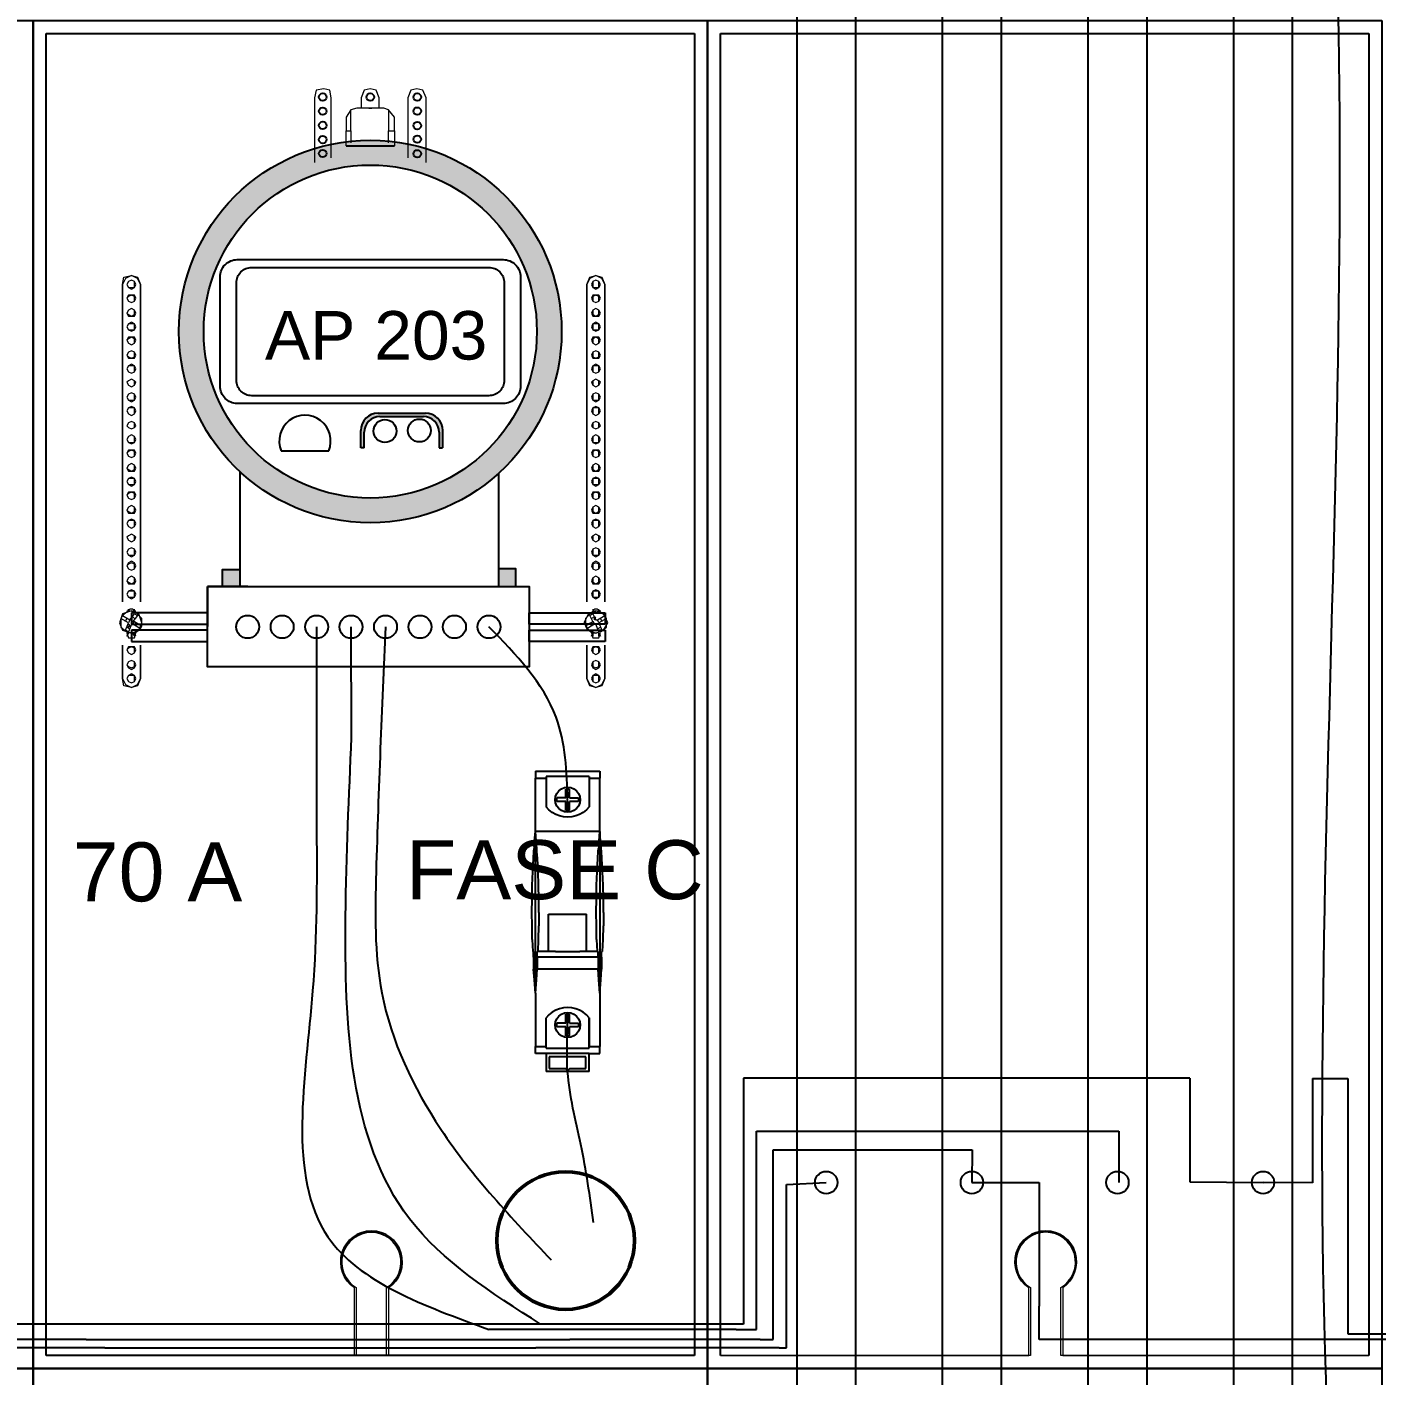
# Model space of a CAD drawing. Header units: millimetres. Extents: x 2991 to 3503, y 2795 to 2987.
# Drawn here: x 3321.03 to 3334.93, y 2819.41 to 2833.31 of the extents above; entities that cross this region are included whole.
import ezdxf

# ---------------------------------------------------------------- set-up
doc = ezdxf.new("R2010")
doc.units = ezdxf.units.MM
doc.linetypes.add('ACAD_ISO02W100', pattern=[15, 12, -3])
doc.layers.add('IND', color=7, linetype='Continuous', lineweight=13)
doc.layers.add('Pranchas', color=3, linetype='Continuous')
doc.styles.get("Standard").update_dxf_attribs({"font": ''})
doc.styles.get('Standard').set_extended_font_data('Arial')

msp = doc.modelspace()

# ---------------------------------------------------------------- hatches: boundary and pattern name
h = msp.add_hatch(color=256)
h.dxf.hatch_style = 1
h.paths.add_polyline_path([(3323.224, 2827.716), (3323.046, 2827.716), (3323.046, 2827.538), (3323.224, 2827.538)])
h.paths.add_polyline_path([(3326.065, 2827.722), (3325.888, 2827.722), (3325.888, 2827.538), (3326.065, 2827.538)])
h.paths.add_polyline_path([(3326.538, 2830.167, 1), (3322.597, 2830.167, 1)])
h.paths.add_polyline_path([(3322.851, 2830.167, -1), (3326.283, 2830.167, -1)], flags=16)
h.paths.add_polyline_path([(3326.115, 2829.603, -0.414214), (3325.937, 2829.426), (3323.197, 2829.426, -0.414214), (3323.02, 2829.603), (3323.02, 2830.73, -0.414214), (3323.197, 2830.908), (3325.937, 2830.908, -0.414214), (3326.115, 2830.73)], flags=0)
h.paths.add_polyline_path([(3325.947, 2829.664, -0.414214), (3325.788, 2829.506), (3323.346, 2829.506, -0.414214), (3323.188, 2829.664), (3323.188, 2830.669, -0.414214), (3323.346, 2830.827), (3325.788, 2830.827, -0.414214), (3325.947, 2830.669)], flags=0)
h.paths.add_polyline_path([(3325.192, 2829.147, -1), (3324.955, 2829.147, -1)], flags=0)
h.paths.add_polyline_path([(3324.837, 2829.141, -1), (3324.6, 2829.141, -1)], flags=0)
h.paths.add_polyline_path([(3324.139, 2828.938), (3323.649, 2828.938, -1.494135)], flags=0)
h = msp.add_hatch(color=256)
h.dxf.hatch_style = 1
h.paths.add_polyline_path([(3325.312, 2829.147, 0.414214), (3325.135, 2829.325), (3324.647, 2829.325, 0.414214), (3324.47, 2829.147), (3324.47, 2828.969), (3324.505, 2828.969), (3324.505, 2829.129, -0.414214), (3324.667, 2829.292), (3325.114, 2829.292, -0.414214), (3325.277, 2829.129), (3325.277, 2828.969), (3325.312, 2828.969)])

# ---------------------------------------------------------------- linework, layer by layer
for p, q in [((3321.227, 2819.613), (3321.227, 2833.239)), ((3321.227, 2833.239), (3324.567, 2833.239)), ((3324.567, 2833.239), (3327.907, 2833.239)), ((3327.907, 2833.239), (3327.907, 2819.613)), ((3328.174, 2819.613), (3328.174, 2833.239)), ((3328.174, 2833.239), (3331.514, 2833.239)), ((3331.514, 2833.239), (3334.854, 2833.239)), ((3334.854, 2833.239), (3334.854, 2819.613)), ((3324.319, 2832.08), (3324.815, 2832.08)), ((3324.647, 2829.325), (3325.135, 2829.325)), ((3324.667, 2829.292), (3325.114, 2829.292)), ((3324.47, 2828.969), (3324.47, 2829.147)), ((3324.505, 2828.969), (3324.505, 2829.129)), ((3325.277, 2829.129), (3325.277, 2828.969)), ((3325.312, 2829.147), (3325.312, 2828.969)), ((3323.649, 2828.938), (3324.139, 2828.938)), ((3324.505, 2828.969), (3324.47, 2828.969)), ((3325.277, 2828.969), (3325.312, 2828.969)), ((3323.224, 2828.725), (3323.224, 2827.538)), ((3325.888, 2828.704), (3325.888, 2827.538)), ((3323.304, 2827.538), (3322.89, 2827.538)), ((3322.89, 2827.538), (3322.89, 2827.128)), ((3322.89, 2827.268), (3322.106, 2827.268)), ((3322.106, 2827.268), (3322.106, 2827.15)), ((3322.89, 2827.15), (3322.89, 2827.268)), ((3326.203, 2827.268), (3326.988, 2827.268)), ((3326.203, 2827.15), (3326.203, 2827.268)), ((3326.988, 2827.268), (3326.988, 2827.15)), ((3322.106, 2827.15), (3322.106, 2827.15)), ((3322.106, 2827.15), (3322.89, 2827.15)), ((3326.988, 2827.15), (3326.203, 2827.15)), ((3326.988, 2827.15), (3326.988, 2827.15)), ((3322.89, 2827.09), (3322.106, 2827.09)), ((3322.106, 2827.09), (3322.106, 2826.972)), ((3322.89, 2826.972), (3322.89, 2827.09)), ((3326.203, 2827.09), (3326.988, 2827.09)), ((3326.203, 2826.972), (3326.203, 2827.09)), ((3326.988, 2827.09), (3326.988, 2826.972)), ((3322.106, 2826.972), (3322.106, 2826.972)), ((3322.106, 2826.972), (3322.89, 2826.972)), ((3326.988, 2826.972), (3326.203, 2826.972)), ((3326.988, 2826.972), (3326.988, 2826.972)), ((3326.269, 2825.636), (3326.269, 2825.563)), ((3326.269, 2825.636), (3326.932, 2825.636)), ((3326.932, 2825.636), (3326.932, 2825.563)), ((3326.269, 2825.563), (3326.379, 2825.563)), ((3326.269, 2825.014), (3326.269, 2825.563)), ((3326.379, 2825.581), (3326.379, 2825.563)), ((3326.821, 2825.581), (3326.379, 2825.581)), ((3326.379, 2825.563), (3326.379, 2825.268)), ((3326.536, 2825.453), (3326.567, 2825.466)), ((3326.567, 2825.466), (3326.6, 2825.471)), ((3326.6, 2825.471), (3326.634, 2825.466)), ((3326.634, 2825.466), (3326.665, 2825.453)), ((3326.821, 2825.581), (3326.821, 2825.563)), ((3326.821, 2825.563), (3326.932, 2825.563)), ((3326.821, 2825.563), (3326.821, 2825.268)), ((3326.932, 2825.014), (3326.932, 2825.563)), ((3326.471, 2825.342), (3326.476, 2825.375)), ((3326.476, 2825.308), (3326.471, 2825.342)), ((3326.476, 2825.375), (3326.489, 2825.406)), ((3326.489, 2825.406), (3326.509, 2825.433)), ((3326.49, 2825.323), (3326.49, 2825.36)), ((3326.582, 2825.36), (3326.49, 2825.36)), ((3326.582, 2825.323), (3326.49, 2825.323)), ((3326.509, 2825.433), (3326.536, 2825.453)), ((3326.582, 2825.452), (3326.619, 2825.452)), ((3326.582, 2825.36), (3326.582, 2825.452)), ((3326.582, 2825.231), (3326.582, 2825.323)), ((3326.619, 2825.36), (3326.619, 2825.452)), ((3326.619, 2825.36), (3326.711, 2825.36)), ((3326.711, 2825.323), (3326.619, 2825.323)), ((3326.619, 2825.231), (3326.619, 2825.323)), ((3326.665, 2825.453), (3326.691, 2825.433)), ((3326.691, 2825.433), (3326.712, 2825.406)), ((3326.711, 2825.36), (3326.711, 2825.323)), ((3326.712, 2825.406), (3326.725, 2825.375)), ((3326.725, 2825.375), (3326.729, 2825.342)), ((3326.729, 2825.342), (3326.725, 2825.308)), ((3326.408, 2825.237), (3326.379, 2825.268)), ((3326.441, 2825.21), (3326.408, 2825.237)), ((3326.477, 2825.189), (3326.441, 2825.21)), ((3326.489, 2825.277), (3326.476, 2825.308)), ((3326.517, 2825.174), (3326.477, 2825.189)), ((3326.509, 2825.25), (3326.489, 2825.277)), ((3326.536, 2825.23), (3326.509, 2825.25)), ((3326.567, 2825.217), (3326.536, 2825.23)), ((3326.6, 2825.213), (3326.567, 2825.217)), ((3326.619, 2825.231), (3326.582, 2825.231)), ((3326.634, 2825.217), (3326.6, 2825.213)), ((3326.665, 2825.23), (3326.634, 2825.217)), ((3326.691, 2825.25), (3326.665, 2825.23)), ((3326.723, 2825.189), (3326.684, 2825.174)), ((3326.712, 2825.277), (3326.691, 2825.25)), ((3326.725, 2825.308), (3326.712, 2825.277)), ((3326.76, 2825.21), (3326.723, 2825.189)), ((3326.793, 2825.237), (3326.76, 2825.21)), ((3326.821, 2825.268), (3326.793, 2825.237)), ((3326.558, 2825.164), (3326.517, 2825.174)), ((3326.6, 2825.161), (3326.558, 2825.164)), ((3326.642, 2825.164), (3326.6, 2825.161)), ((3326.684, 2825.174), (3326.642, 2825.164)), ((3326.257, 2824.877), (3326.26, 2824.913)), ((3326.26, 2824.913), (3326.269, 2825.014)), ((3326.932, 2825.014), (3326.269, 2825.014)), ((3326.277, 2824.913), (3326.269, 2825.014)), ((3326.269, 2823.348), (3326.269, 2825.014)), ((3326.277, 2824.913), (3326.28, 2824.876)), ((3326.921, 2824.877), (3326.924, 2824.913)), ((3326.924, 2824.913), (3326.932, 2825.014)), ((3326.94, 2824.913), (3326.932, 2825.014)), ((3326.932, 2825.014), (3326.932, 2823.348)), ((3326.94, 2824.913), (3326.943, 2824.876)), ((3326.248, 2824.738), (3326.253, 2824.807)), ((3326.253, 2824.807), (3326.255, 2824.84)), ((3326.256, 2824.86), (3326.255, 2824.84)), ((3326.256, 2824.86), (3326.257, 2824.877)), ((3326.282, 2824.84), (3326.28, 2824.876)), ((3326.284, 2824.807), (3326.282, 2824.84)), ((3326.289, 2824.738), (3326.284, 2824.807)), ((3326.911, 2824.738), (3326.916, 2824.807)), ((3326.916, 2824.807), (3326.918, 2824.84)), ((3326.92, 2824.86), (3326.918, 2824.84)), ((3326.92, 2824.86), (3326.921, 2824.877)), ((3326.946, 2824.84), (3326.943, 2824.876)), ((3326.948, 2824.807), (3326.946, 2824.84)), ((3326.952, 2824.738), (3326.948, 2824.807)), ((3326.241, 2824.599), (3326.248, 2824.738)), ((3326.296, 2824.599), (3326.289, 2824.738)), ((3326.904, 2824.599), (3326.911, 2824.738)), ((3326.96, 2824.599), (3326.952, 2824.738)), ((3326.236, 2824.46), (3326.241, 2824.599)), ((3326.301, 2824.46), (3326.296, 2824.599)), ((3326.899, 2824.46), (3326.904, 2824.599)), ((3326.965, 2824.46), (3326.96, 2824.599)), ((3326.233, 2824.32), (3326.236, 2824.46)), ((3326.304, 2824.32), (3326.301, 2824.46)), ((3326.896, 2824.32), (3326.899, 2824.46)), ((3326.968, 2824.32), (3326.965, 2824.46)), ((3326.232, 2824.181), (3326.233, 2824.32)), ((3326.305, 2824.181), (3326.304, 2824.32)), ((3326.895, 2824.181), (3326.896, 2824.32)), ((3326.969, 2824.181), (3326.968, 2824.32)), ((3326.233, 2824.041), (3326.232, 2824.181)), ((3326.305, 2824.181), (3326.304, 2824.041)), ((3326.404, 2823.778), (3326.404, 2824.163)), ((3326.404, 2824.163), (3326.796, 2824.163)), ((3326.796, 2823.778), (3326.796, 2824.163)), ((3326.896, 2824.041), (3326.895, 2824.181)), ((3326.969, 2824.181), (3326.968, 2824.041)), ((3326.236, 2823.902), (3326.233, 2824.041)), ((3326.301, 2823.902), (3326.304, 2824.041)), ((3326.899, 2823.902), (3326.896, 2824.041)), ((3326.965, 2823.902), (3326.968, 2824.041)), ((3326.236, 2823.902), (3326.24, 2823.778)), ((3326.297, 2823.778), (3326.301, 2823.902)), ((3326.899, 2823.902), (3326.904, 2823.778)), ((3326.96, 2823.778), (3326.965, 2823.902)), ((3326.25, 2823.778), (3326.24, 2823.778)), ((3326.25, 2823.718), (3326.25, 2823.778)), ((3326.25, 2823.718), (3326.25, 2823.594)), ((3326.297, 2823.778), (3326.287, 2823.778)), ((3326.287, 2823.718), (3326.287, 2823.778)), ((3326.913, 2823.718), (3326.287, 2823.718)), ((3326.287, 2823.718), (3326.287, 2823.594)), ((3326.404, 2823.778), (3326.297, 2823.778)), ((3326.474, 2823.778), (3326.404, 2823.778)), ((3326.474, 2823.778), (3326.725, 2823.778)), ((3326.796, 2823.778), (3326.725, 2823.778)), ((3326.904, 2823.778), (3326.796, 2823.778)), ((3326.913, 2823.778), (3326.904, 2823.778)), ((3326.913, 2823.718), (3326.913, 2823.778)), ((3326.913, 2823.718), (3326.913, 2823.594)), ((3326.96, 2823.778), (3326.95, 2823.778)), ((3326.95, 2823.718), (3326.95, 2823.778)), ((3326.95, 2823.718), (3326.95, 2823.594)), ((3326.257, 2823.485), (3326.25, 2823.594)), ((3326.28, 2823.485), (3326.287, 2823.594)), ((3326.913, 2823.594), (3326.287, 2823.594)), ((3326.921, 2823.485), (3326.913, 2823.594)), ((3326.943, 2823.485), (3326.95, 2823.594)), ((3326.269, 2823.348), (3326.257, 2823.485)), ((3326.269, 2823.348), (3326.28, 2823.485)), ((3326.932, 2823.348), (3326.921, 2823.485)), ((3326.932, 2823.348), (3326.943, 2823.485)), ((3326.269, 2823.348), (3326.269, 2822.799)), ((3326.932, 2823.348), (3326.932, 2822.799)), ((3326.408, 2823.125), (3326.379, 2823.094)), ((3326.441, 2823.151), (3326.408, 2823.125)), ((3326.477, 2823.172), (3326.441, 2823.151)), ((3326.517, 2823.188), (3326.477, 2823.172)), ((3326.489, 2823.084), (3326.509, 2823.111)), ((3326.509, 2823.111), (3326.536, 2823.132)), ((3326.558, 2823.197), (3326.517, 2823.188)), ((3326.536, 2823.132), (3326.567, 2823.144)), ((3326.6, 2823.2), (3326.558, 2823.197)), ((3326.567, 2823.144), (3326.6, 2823.149)), ((3326.582, 2823.038), (3326.582, 2823.13)), ((3326.582, 2823.13), (3326.619, 2823.13)), ((3326.642, 2823.197), (3326.6, 2823.2)), ((3326.6, 2823.149), (3326.634, 2823.144)), ((3326.619, 2823.038), (3326.619, 2823.13)), ((3326.634, 2823.144), (3326.665, 2823.132)), ((3326.684, 2823.188), (3326.642, 2823.197)), ((3326.665, 2823.132), (3326.691, 2823.111)), ((3326.723, 2823.172), (3326.684, 2823.188)), ((3326.691, 2823.111), (3326.712, 2823.084)), ((3326.76, 2823.151), (3326.723, 2823.172)), ((3326.793, 2823.125), (3326.76, 2823.151)), ((3326.821, 2823.094), (3326.793, 2823.125)), ((3326.379, 2822.799), (3326.379, 2823.094)), ((3326.379, 2822.799), (3326.379, 2823.094)), ((3326.471, 2823.02), (3326.476, 2823.053)), ((3326.476, 2822.987), (3326.471, 2823.02)), ((3326.476, 2823.053), (3326.489, 2823.084)), ((3326.489, 2822.955), (3326.476, 2822.987)), ((3326.49, 2823.001), (3326.49, 2823.038)), ((3326.582, 2823.038), (3326.49, 2823.038)), ((3326.582, 2823.001), (3326.49, 2823.001)), ((3326.582, 2822.909), (3326.582, 2823.001)), ((3326.619, 2823.038), (3326.711, 2823.038)), ((3326.711, 2823.001), (3326.619, 2823.001)), ((3326.619, 2822.909), (3326.619, 2823.001)), ((3326.711, 2823.038), (3326.711, 2823.001)), ((3326.712, 2823.084), (3326.725, 2823.053)), ((3326.725, 2822.987), (3326.712, 2822.955)), ((3326.725, 2823.053), (3326.729, 2823.02)), ((3326.729, 2823.02), (3326.725, 2822.987)), ((3326.821, 2823.094), (3326.821, 2822.799)), ((3326.821, 2822.799), (3326.821, 2823.094)), ((3326.509, 2822.929), (3326.489, 2822.955)), ((3326.536, 2822.908), (3326.509, 2822.929)), ((3326.567, 2822.895), (3326.536, 2822.908)), ((3326.6, 2822.891), (3326.567, 2822.895)), ((3326.619, 2822.909), (3326.582, 2822.909)), ((3326.634, 2822.895), (3326.6, 2822.891)), ((3326.665, 2822.908), (3326.634, 2822.895)), ((3326.691, 2822.929), (3326.665, 2822.908)), ((3326.712, 2822.955), (3326.691, 2822.929)), ((3326.269, 2822.725), (3326.269, 2822.799)), ((3326.269, 2822.799), (3326.379, 2822.799)), ((3326.379, 2822.725), (3326.269, 2822.725)), ((3326.379, 2822.78), (3326.379, 2822.799)), ((3326.379, 2822.78), (3326.821, 2822.78)), ((3326.821, 2822.725), (3326.379, 2822.725)), ((3326.379, 2822.725), (3326.379, 2822.541)), ((3326.411, 2822.693), (3326.411, 2822.573)), ((3326.789, 2822.693), (3326.411, 2822.693)), ((3326.789, 2822.573), (3326.789, 2822.693)), ((3326.821, 2822.799), (3326.932, 2822.799)), ((3326.821, 2822.78), (3326.821, 2822.799)), ((3326.821, 2822.725), (3326.932, 2822.725)), ((3326.821, 2822.541), (3326.821, 2822.725)), ((3326.932, 2822.725), (3326.932, 2822.799)), ((3326.411, 2822.573), (3326.582, 2822.573)), ((3326.582, 2822.568), (3326.582, 2822.573)), ((3326.584, 2822.564), (3326.582, 2822.568)), ((3326.587, 2822.56), (3326.584, 2822.564)), ((3326.591, 2822.557), (3326.587, 2822.56)), ((3326.595, 2822.555), (3326.591, 2822.557)), ((3326.6, 2822.554), (3326.595, 2822.555)), ((3326.605, 2822.555), (3326.6, 2822.554)), ((3326.609, 2822.557), (3326.605, 2822.555)), ((3326.613, 2822.56), (3326.609, 2822.557)), ((3326.616, 2822.564), (3326.613, 2822.56)), ((3326.618, 2822.568), (3326.616, 2822.564)), ((3326.619, 2822.573), (3326.618, 2822.568)), ((3326.619, 2822.573), (3326.789, 2822.573)), ((3326.821, 2822.541), (3326.379, 2822.541)), ((3327.907, 2819.613), (3321.227, 2819.613))]:
    msp.add_line(p, q)
at = {"color": 5}
for p, q in [((3324.375, 2825.987), (3324.369, 2827.124)), ((3333.011, 2822.472), (3328.411, 2822.472)), ((3328.411, 2822.472), (3328.411, 2819.936)), ((3333.011, 2822.472), (3333.011, 2821.403)), ((3334.275, 2822.468), (3334.275, 2821.392)), ((3334.275, 2822.468), (3334.636, 2822.468)), ((3334.636, 2822.468), (3334.636, 2819.836)), ((3333.011, 2821.403), (3333.764, 2821.396)), ((3334.275, 2821.392), (3333.764, 2821.396)), ((3328.385, 2819.937), (3317.428, 2819.937)), ((3328.411, 2819.936), (3328.385, 2819.937)), ((3334.636, 2819.836), (3344.219, 2819.836))]:
    msp.add_line(p, q, dxfattribs=at)
at = {"color": 1}
for p, q in [((3328.547, 2819.883), (3328.547, 2821.925)), ((3328.547, 2821.925), (3332.277, 2821.925)), ((3332.277, 2821.925), (3332.277, 2821.396)), ((3328.717, 2819.78), (3328.717, 2821.732)), ((3328.717, 2821.732), (3330.767, 2821.732)), ((3330.767, 2821.732), (3330.764, 2821.396)), ((3328.853, 2821.375), (3329.264, 2821.396)), ((3328.853, 2819.694), (3328.853, 2821.375)), ((3330.764, 2821.396), (3331.457, 2821.396)), ((3331.457, 2821.396), (3331.457, 2820.121)), ((3331.457, 2819.78), (3331.457, 2820.121)), ((3321.639, 2819.78), (3319.678, 2819.78)), ((3321.639, 2819.78), (3326.624, 2819.78)), ((3328.336, 2819.883), (3325.787, 2819.883)), ((3328.585, 2819.78), (3326.624, 2819.78)), ((3328.336, 2819.883), (3328.547, 2819.883)), ((3328.585, 2819.78), (3328.717, 2819.78)), ((3334.332, 2819.78), (3331.457, 2819.78)), ((3343.666, 2819.78), (3334.332, 2819.78)), ((3321.831, 2819.694), (3319.327, 2819.694)), ((3321.831, 2819.694), (3326.273, 2819.694)), ((3328.778, 2819.694), (3326.273, 2819.694)), ((3328.778, 2819.694), (3328.853, 2819.694))]:
    msp.add_line(p, q, dxfattribs=at)
at = {"color": 0, "lineweight": 25}
for points in [[(3328.96, 2817.346), (3329.569, 2817.346), (3329.569, 2835.506), (3328.96, 2835.503)], [(3330.46, 2817.346), (3331.069, 2817.346), (3331.069, 2835.506), (3330.46, 2835.503)], [(3331.96, 2817.346), (3332.569, 2817.346), (3332.569, 2835.506), (3331.96, 2835.503)], [(3333.46, 2817.346), (3334.069, 2817.346), (3334.069, 2835.506), (3333.46, 2835.503)]]:
    msp.add_lwpolyline(points, close=True, dxfattribs=at)
for points in [[(3321.094, 2833.373), (3321.094, 2819.479), (3314.147, 2819.479), (3314.147, 2833.373)], [(3328.041, 2833.373), (3328.041, 2819.479), (3321.094, 2819.479), (3321.094, 2833.373)], [(3334.988, 2833.373), (3334.988, 2819.479), (3328.041, 2819.479), (3328.041, 2833.373)], [(3323.224, 2827.538), (3323.046, 2827.538), (3323.046, 2827.716), (3323.224, 2827.716)], [(3325.888, 2827.538), (3326.065, 2827.538), (3326.065, 2827.722), (3325.888, 2827.722)], [(3322.89, 2827.538), (3326.203, 2827.538), (3326.203, 2826.71), (3322.89, 2826.71)], [(3321.094, 2819.479), (3321.094, 2805.586), (3314.147, 2805.586), (3314.147, 2819.479)], [(3328.041, 2819.479), (3328.041, 2805.586), (3321.094, 2805.586), (3321.094, 2819.479)], [(3334.988, 2819.479), (3334.988, 2805.586), (3328.041, 2805.586), (3328.041, 2819.479)]]:
    msp.add_lwpolyline(points, close=True)
at = {"color": 0, "lineweight": 18}
for points in [[(3324.164, 2831.956), (3324.164, 2832.576), (3324.149, 2832.654), (3324.087, 2832.669), (3324.009, 2832.654), (3323.994, 2832.576), (3323.994, 2831.91)], [(3324.66, 2832.468), (3324.66, 2832.576), (3324.629, 2832.654), (3324.567, 2832.669), (3324.505, 2832.654), (3324.474, 2832.576), (3324.474, 2832.468)], [(3325.141, 2831.91), (3325.141, 2832.576), (3325.11, 2832.654), (3325.048, 2832.669), (3324.986, 2832.654), (3324.955, 2832.576), (3324.955, 2831.956)], [(3324.366, 2832.235), (3324.366, 2832.452), (3324.319, 2832.375), (3324.319, 2832.235)], [(3324.753, 2832.452), (3324.707, 2832.468), (3324.428, 2832.468), (3324.366, 2832.452)], [(3324.815, 2832.235), (3324.815, 2832.375), (3324.753, 2832.452), (3324.753, 2832.235)], [(3324.319, 2832.08), (3324.319, 2832.235), (3324.366, 2832.235), (3324.366, 2832.111)], [(3324.753, 2832.111), (3324.753, 2832.235), (3324.815, 2832.235), (3324.815, 2832.08)], [(3322.059, 2827.289), (3322.075, 2827.289), (3322.075, 2827.304)], [(3322.152, 2827.273), (3322.121, 2827.304), (3322.09, 2827.304), (3322.059, 2827.273)], [(3322.121, 2827.289), (3322.137, 2827.289), (3322.137, 2827.304)], [(3322.137, 2827.289), (3322.152, 2827.289)], [(3326.938, 2827.273), (3326.907, 2827.304), (3326.876, 2827.304), (3326.845, 2827.273)], [(3326.86, 2827.304), (3326.86, 2827.289), (3326.876, 2827.289)], [(3326.938, 2827.289), (3326.922, 2827.289), (3326.922, 2827.304)], [(3322.013, 2827.242), (3321.997, 2827.211)], [(3322.044, 2827.18), (3322.059, 2827.211)], [(3322.09, 2827.196), (3322.075, 2827.165)], [(3322.075, 2827.15), (3322.09, 2827.134), (3322.075, 2827.119), (3322.075, 2827.134), (3322.075, 2827.119)], [(3322.137, 2827.211), (3322.121, 2827.227)], [(3322.121, 2827.15), (3322.137, 2827.18)], [(3322.152, 2827.165), (3322.137, 2827.134)], [(3322.199, 2827.103), (3322.214, 2827.134)], [(3326.783, 2827.134), (3326.798, 2827.103)], [(3326.845, 2827.134), (3326.829, 2827.165)], [(3326.876, 2827.227), (3326.845, 2827.211)], [(3326.86, 2827.18), (3326.876, 2827.15)], [(3326.891, 2827.196), (3326.876, 2827.196), (3326.876, 2827.211), (3326.891, 2827.227)], [(3326.922, 2827.165), (3326.907, 2827.196)], [(3326.938, 2827.211), (3326.953, 2827.18)], [(3327, 2827.211), (3326.984, 2827.242)], [(3322.059, 2827.119), (3322.09, 2827.103)], [(3322.075, 2827.057), (3322.059, 2827.057), (3322.075, 2827.01), (3322.137, 2827.01), (3322.152, 2827.057)], [(3322.137, 2827.026), (3322.121, 2827.057)], [(3322.152, 2827.026), (3322.137, 2827.057)], [(3326.845, 2827.026), (3326.86, 2827.057), (3326.86, 2827.026)], [(3326.86, 2827.057), (3326.845, 2827.057), (3326.86, 2827.01), (3326.922, 2827.01), (3326.938, 2827.057)], [(3326.907, 2827.103), (3326.938, 2827.119)], [(3326.922, 2827.026), (3326.922, 2827.057), (3326.938, 2827.026)]]:
    msp.add_lwpolyline(points, dxfattribs=at)
for points in [[(3324.552, 2832.468), (3324.583, 2832.468)], [(3322.199, 2830.651), (3322.199, 2827.382), (3322.199, 2830.651), (3322.168, 2830.713), (3322.106, 2830.744), (3322.044, 2830.713), (3322.013, 2830.651), (3322.028, 2830.728), (3322.106, 2830.744), (3322.168, 2830.728)], [(3326.798, 2830.651), (3326.829, 2830.728), (3326.891, 2830.744), (3326.953, 2830.728), (3326.984, 2830.651), (3326.953, 2830.713), (3326.891, 2830.744), (3326.829, 2830.713)], [(3322.013, 2827.382), (3322.013, 2830.651)], [(3322.152, 2830.651), (3322.137, 2830.682), (3322.106, 2830.697), (3322.075, 2830.682), (3322.059, 2830.651), (3322.075, 2830.62), (3322.106, 2830.604), (3322.137, 2830.62)], [(3322.137, 2830.651), (3322.137, 2830.682), (3322.106, 2830.697), (3322.075, 2830.682), (3322.059, 2830.651), (3322.075, 2830.62), (3322.137, 2830.62)], [(3326.798, 2827.382), (3326.798, 2830.651)], [(3326.938, 2830.651), (3326.922, 2830.682), (3326.891, 2830.697), (3326.86, 2830.682), (3326.845, 2830.651), (3326.86, 2830.62), (3326.891, 2830.604), (3326.922, 2830.62)], [(3326.922, 2830.651), (3326.922, 2830.682), (3326.891, 2830.697), (3326.86, 2830.682), (3326.86, 2830.62), (3326.922, 2830.62)], [(3326.984, 2830.651), (3326.984, 2827.382)], [(3322.152, 2830.511), (3322.137, 2830.542), (3322.075, 2830.542), (3322.059, 2830.511), (3322.075, 2830.48), (3322.106, 2830.465), (3322.137, 2830.48)], [(3322.137, 2830.511), (3322.137, 2830.527), (3322.106, 2830.542), (3322.075, 2830.527), (3322.059, 2830.511), (3322.075, 2830.48), (3322.106, 2830.465), (3322.137, 2830.48)], [(3326.938, 2830.511), (3326.922, 2830.542), (3326.86, 2830.542), (3326.845, 2830.511), (3326.86, 2830.48), (3326.891, 2830.465), (3326.922, 2830.48)], [(3326.922, 2830.511), (3326.922, 2830.527), (3326.891, 2830.542), (3326.86, 2830.527), (3326.86, 2830.48), (3326.891, 2830.465), (3326.922, 2830.48)], [(3322.152, 2830.356), (3322.137, 2830.387), (3322.106, 2830.403), (3322.075, 2830.387), (3322.059, 2830.356), (3322.075, 2830.325), (3322.137, 2830.325)], [(3322.137, 2830.356), (3322.137, 2830.387), (3322.106, 2830.403), (3322.075, 2830.387), (3322.059, 2830.356), (3322.075, 2830.341), (3322.106, 2830.325), (3322.137, 2830.341)], [(3326.938, 2830.356), (3326.922, 2830.387), (3326.891, 2830.403), (3326.86, 2830.387), (3326.845, 2830.356), (3326.86, 2830.325), (3326.922, 2830.325)], [(3326.922, 2830.356), (3326.922, 2830.387), (3326.891, 2830.403), (3326.86, 2830.387), (3326.86, 2830.341), (3326.891, 2830.325), (3326.922, 2830.341)], [(3322.152, 2830.217), (3322.137, 2830.248), (3322.106, 2830.263), (3322.075, 2830.248), (3322.059, 2830.217), (3322.075, 2830.186), (3322.106, 2830.17), (3322.137, 2830.186)], [(3322.137, 2830.217), (3322.137, 2830.248), (3322.075, 2830.248), (3322.059, 2830.217), (3322.075, 2830.186), (3322.137, 2830.186)], [(3326.938, 2830.217), (3326.922, 2830.248), (3326.891, 2830.263), (3326.86, 2830.248), (3326.845, 2830.217), (3326.86, 2830.186), (3326.891, 2830.17), (3326.922, 2830.186)], [(3326.922, 2830.217), (3326.922, 2830.248), (3326.86, 2830.248), (3326.86, 2830.186), (3326.922, 2830.186)], [(3322.152, 2830.077), (3322.137, 2830.108), (3322.075, 2830.108), (3322.059, 2830.077), (3322.075, 2830.046), (3322.106, 2830.031), (3322.137, 2830.046)], [(3322.137, 2830.077), (3322.137, 2830.093), (3322.106, 2830.108), (3322.075, 2830.093), (3322.059, 2830.077), (3322.075, 2830.046), (3322.106, 2830.031), (3322.137, 2830.046)], [(3326.938, 2830.077), (3326.922, 2830.108), (3326.86, 2830.108), (3326.845, 2830.077), (3326.86, 2830.046), (3326.891, 2830.031), (3326.922, 2830.046)], [(3326.922, 2830.077), (3326.922, 2830.093), (3326.891, 2830.108), (3326.86, 2830.093), (3326.86, 2830.046), (3326.891, 2830.031), (3326.922, 2830.046)], [(3322.137, 2829.922), (3322.137, 2829.953), (3322.106, 2829.969), (3322.075, 2829.953), (3322.059, 2829.922), (3322.075, 2829.907), (3322.106, 2829.891), (3322.137, 2829.907)], [(3322.152, 2829.922), (3322.137, 2829.953), (3322.106, 2829.969), (3322.075, 2829.953), (3322.059, 2829.922), (3322.075, 2829.891), (3322.137, 2829.891)], [(3326.938, 2829.922), (3326.922, 2829.953), (3326.891, 2829.969), (3326.86, 2829.953), (3326.845, 2829.922), (3326.86, 2829.891), (3326.922, 2829.891)], [(3326.922, 2829.922), (3326.922, 2829.953), (3326.891, 2829.969), (3326.86, 2829.953), (3326.86, 2829.907), (3326.891, 2829.891), (3326.922, 2829.907)], [(3322.152, 2829.783), (3322.137, 2829.814), (3322.106, 2829.829), (3322.075, 2829.814), (3322.059, 2829.783), (3322.075, 2829.752), (3322.106, 2829.737), (3322.137, 2829.752)], [(3322.137, 2829.783), (3322.137, 2829.814), (3322.075, 2829.814), (3322.059, 2829.783), (3322.075, 2829.752), (3322.106, 2829.737), (3322.137, 2829.752)], [(3326.938, 2829.783), (3326.922, 2829.814), (3326.891, 2829.829), (3326.86, 2829.814), (3326.845, 2829.783), (3326.86, 2829.752), (3326.891, 2829.737), (3326.922, 2829.752)], [(3326.922, 2829.783), (3326.922, 2829.814), (3326.86, 2829.814), (3326.86, 2829.752), (3326.891, 2829.737), (3326.922, 2829.752)], [(3322.152, 2829.644), (3322.137, 2829.659), (3322.106, 2829.675), (3322.075, 2829.659), (3322.059, 2829.644), (3322.075, 2829.613), (3322.106, 2829.597), (3322.137, 2829.613)], [(3322.137, 2829.644), (3322.137, 2829.659), (3322.106, 2829.675), (3322.075, 2829.659), (3322.059, 2829.644), (3322.075, 2829.613), (3322.106, 2829.597), (3322.137, 2829.613)], [(3326.938, 2829.644), (3326.922, 2829.659), (3326.891, 2829.675), (3326.86, 2829.659), (3326.845, 2829.644), (3326.86, 2829.613), (3326.891, 2829.597), (3326.922, 2829.613)], [(3326.922, 2829.644), (3326.922, 2829.659), (3326.891, 2829.675), (3326.86, 2829.659), (3326.86, 2829.613), (3326.891, 2829.597), (3326.922, 2829.613)], [(3322.152, 2829.489), (3322.137, 2829.52), (3322.106, 2829.535), (3322.075, 2829.52), (3322.059, 2829.489), (3322.075, 2829.458), (3322.106, 2829.442), (3322.137, 2829.458)], [(3322.137, 2829.489), (3322.137, 2829.52), (3322.106, 2829.535), (3322.075, 2829.52), (3322.059, 2829.489), (3322.075, 2829.458), (3322.137, 2829.458)], [(3326.938, 2829.489), (3326.922, 2829.52), (3326.891, 2829.535), (3326.86, 2829.52), (3326.845, 2829.489), (3326.86, 2829.458), (3326.891, 2829.442), (3326.922, 2829.458)], [(3326.922, 2829.489), (3326.922, 2829.52), (3326.891, 2829.535), (3326.86, 2829.52), (3326.86, 2829.458), (3326.922, 2829.458)], [(3322.152, 2829.349), (3322.137, 2829.38), (3322.106, 2829.396), (3322.075, 2829.38), (3322.059, 2829.349), (3322.075, 2829.318), (3322.106, 2829.303), (3322.137, 2829.318)], [(3322.137, 2829.349), (3322.137, 2829.38), (3322.075, 2829.38), (3322.059, 2829.349), (3322.075, 2829.318), (3322.106, 2829.303), (3322.137, 2829.318)], [(3326.938, 2829.349), (3326.922, 2829.38), (3326.891, 2829.396), (3326.86, 2829.38), (3326.845, 2829.349), (3326.86, 2829.318), (3326.891, 2829.303), (3326.922, 2829.318)], [(3326.922, 2829.349), (3326.922, 2829.38), (3326.86, 2829.38), (3326.86, 2829.318), (3326.891, 2829.303), (3326.922, 2829.318)], [(3322.137, 2829.194), (3322.137, 2829.225), (3322.106, 2829.241), (3322.075, 2829.225), (3322.059, 2829.194), (3322.075, 2829.179), (3322.106, 2829.163), (3322.137, 2829.179)], [(3322.152, 2829.194), (3322.137, 2829.225), (3322.106, 2829.241), (3322.075, 2829.225), (3322.059, 2829.194), (3322.075, 2829.179), (3322.106, 2829.163), (3322.137, 2829.179)], [(3326.938, 2829.194), (3326.922, 2829.225), (3326.891, 2829.241), (3326.86, 2829.225), (3326.845, 2829.194), (3326.86, 2829.179), (3326.891, 2829.163), (3326.922, 2829.179)], [(3326.922, 2829.194), (3326.922, 2829.225), (3326.891, 2829.241), (3326.86, 2829.225), (3326.86, 2829.179), (3326.891, 2829.163), (3326.922, 2829.179)], [(3322.137, 2829.055), (3322.137, 2829.086), (3322.106, 2829.101), (3322.075, 2829.086), (3322.059, 2829.055), (3322.075, 2829.024), (3322.137, 2829.024)], [(3322.152, 2829.055), (3322.137, 2829.086), (3322.106, 2829.101), (3322.075, 2829.086), (3322.059, 2829.055), (3322.075, 2829.024), (3322.106, 2829.008), (3322.137, 2829.024)], [(3326.938, 2829.055), (3326.922, 2829.086), (3326.891, 2829.101), (3326.86, 2829.086), (3326.845, 2829.055), (3326.86, 2829.024), (3326.891, 2829.008), (3326.922, 2829.024)], [(3326.922, 2829.055), (3326.922, 2829.086), (3326.891, 2829.101), (3326.86, 2829.086), (3326.86, 2829.024), (3326.922, 2829.024)], [(3322.137, 2828.915), (3322.137, 2828.931), (3322.106, 2828.946), (3322.075, 2828.931), (3322.059, 2828.915), (3322.075, 2828.884), (3322.106, 2828.869), (3322.137, 2828.884)], [(3322.152, 2828.915), (3322.137, 2828.946), (3322.075, 2828.946), (3322.059, 2828.915), (3322.075, 2828.884), (3322.106, 2828.869), (3322.137, 2828.884)], [(3326.938, 2828.915), (3326.922, 2828.946), (3326.86, 2828.946), (3326.845, 2828.915), (3326.86, 2828.884), (3326.891, 2828.869), (3326.922, 2828.884)], [(3326.922, 2828.915), (3326.922, 2828.931), (3326.891, 2828.946), (3326.86, 2828.931), (3326.86, 2828.884), (3326.891, 2828.869), (3326.922, 2828.884)], [(3322.137, 2828.76), (3322.137, 2828.791), (3322.106, 2828.807), (3322.075, 2828.791), (3322.059, 2828.76), (3322.075, 2828.745), (3322.106, 2828.729), (3322.137, 2828.745)], [(3322.152, 2828.76), (3322.137, 2828.791), (3322.106, 2828.807), (3322.075, 2828.791), (3322.059, 2828.76), (3322.075, 2828.729), (3322.137, 2828.729)], [(3326.938, 2828.76), (3326.922, 2828.791), (3326.891, 2828.807), (3326.86, 2828.791), (3326.845, 2828.76), (3326.86, 2828.729), (3326.922, 2828.729)], [(3326.922, 2828.76), (3326.922, 2828.791), (3326.891, 2828.807), (3326.86, 2828.791), (3326.86, 2828.745), (3326.891, 2828.729), (3326.922, 2828.745)], [(3322.152, 2828.621), (3322.137, 2828.652), (3322.106, 2828.667), (3322.075, 2828.652), (3322.059, 2828.621), (3322.075, 2828.59), (3322.106, 2828.575), (3322.137, 2828.59)], [(3326.938, 2828.621), (3326.922, 2828.652), (3326.891, 2828.667), (3326.86, 2828.652), (3326.845, 2828.621), (3326.86, 2828.59), (3326.891, 2828.575), (3326.922, 2828.59)], [(3322.137, 2828.621), (3322.137, 2828.652), (3322.075, 2828.652), (3322.059, 2828.621), (3322.075, 2828.59), (3322.137, 2828.59)], [(3326.922, 2828.621), (3326.922, 2828.652), (3326.86, 2828.652), (3326.86, 2828.59), (3326.922, 2828.59)], [(3322.137, 2828.482), (3322.137, 2828.497), (3322.106, 2828.513), (3322.075, 2828.497), (3322.059, 2828.482), (3322.075, 2828.451), (3322.106, 2828.435), (3322.137, 2828.451)], [(3322.152, 2828.482), (3322.137, 2828.513), (3322.075, 2828.513), (3322.059, 2828.482), (3322.075, 2828.451), (3322.106, 2828.435), (3322.137, 2828.451)], [(3326.938, 2828.482), (3326.922, 2828.513), (3326.86, 2828.513), (3326.845, 2828.482), (3326.86, 2828.451), (3326.891, 2828.435), (3326.922, 2828.451)], [(3326.922, 2828.482), (3326.922, 2828.497), (3326.891, 2828.513), (3326.86, 2828.497), (3326.86, 2828.451), (3326.891, 2828.435), (3326.922, 2828.451)], [(3322.152, 2828.327), (3322.137, 2828.358), (3322.106, 2828.373), (3322.075, 2828.358), (3322.059, 2828.327), (3322.075, 2828.296), (3322.137, 2828.296)], [(3322.137, 2828.327), (3322.137, 2828.358), (3322.106, 2828.373), (3322.075, 2828.358), (3322.059, 2828.327), (3322.075, 2828.311), (3322.106, 2828.296), (3322.137, 2828.311)], [(3326.938, 2828.327), (3326.922, 2828.358), (3326.891, 2828.373), (3326.86, 2828.358), (3326.845, 2828.327), (3326.86, 2828.296), (3326.922, 2828.296)], [(3326.922, 2828.327), (3326.922, 2828.358), (3326.891, 2828.373), (3326.86, 2828.358), (3326.86, 2828.311), (3326.891, 2828.296), (3326.922, 2828.311)], [(3322.152, 2828.187), (3322.137, 2828.218), (3322.106, 2828.234), (3322.075, 2828.218), (3322.059, 2828.187), (3322.075, 2828.156), (3322.106, 2828.141), (3322.137, 2828.156)], [(3322.137, 2828.187), (3322.137, 2828.218), (3322.075, 2828.218), (3322.059, 2828.187), (3322.075, 2828.156), (3322.106, 2828.141), (3322.137, 2828.156)], [(3326.938, 2828.187), (3326.922, 2828.218), (3326.891, 2828.234), (3326.86, 2828.218), (3326.845, 2828.187), (3326.86, 2828.156), (3326.891, 2828.141), (3326.922, 2828.156)], [(3326.922, 2828.187), (3326.922, 2828.218), (3326.86, 2828.218), (3326.86, 2828.156), (3326.891, 2828.141), (3326.922, 2828.156)], [(3322.137, 2828.048), (3322.137, 2828.063), (3322.106, 2828.079), (3322.075, 2828.063), (3322.059, 2828.048), (3322.075, 2828.017), (3322.106, 2828.001), (3322.137, 2828.017)], [(3322.152, 2828.048), (3322.137, 2828.063), (3322.106, 2828.079), (3322.075, 2828.063), (3322.059, 2828.048), (3322.075, 2828.017), (3322.106, 2828.001), (3322.137, 2828.017)], [(3326.938, 2828.048), (3326.922, 2828.063), (3326.891, 2828.079), (3326.86, 2828.063), (3326.845, 2828.048), (3326.86, 2828.017), (3326.891, 2828.001), (3326.922, 2828.017)], [(3326.922, 2828.048), (3326.922, 2828.063), (3326.891, 2828.079), (3326.86, 2828.063), (3326.86, 2828.017), (3326.891, 2828.001), (3326.922, 2828.017)], [(3322.137, 2827.893), (3322.137, 2827.924), (3322.106, 2827.939), (3322.075, 2827.924), (3322.059, 2827.893), (3322.075, 2827.862), (3322.137, 2827.862)], [(3322.152, 2827.893), (3322.137, 2827.924), (3322.106, 2827.939), (3322.075, 2827.924), (3322.059, 2827.893), (3322.075, 2827.862), (3322.106, 2827.846), (3322.137, 2827.862)], [(3326.938, 2827.893), (3326.922, 2827.924), (3326.891, 2827.939), (3326.86, 2827.924), (3326.845, 2827.893), (3326.86, 2827.862), (3326.891, 2827.846), (3326.922, 2827.862)], [(3326.922, 2827.893), (3326.922, 2827.924), (3326.891, 2827.939), (3326.86, 2827.924), (3326.86, 2827.862), (3326.922, 2827.862)], [(3322.152, 2827.753), (3322.137, 2827.784), (3322.106, 2827.8), (3322.075, 2827.784), (3322.059, 2827.753), (3322.075, 2827.723), (3322.106, 2827.707), (3322.137, 2827.723)], [(3322.137, 2827.753), (3322.137, 2827.769), (3322.106, 2827.784), (3322.075, 2827.769), (3322.059, 2827.753), (3322.075, 2827.723), (3322.106, 2827.707), (3322.137, 2827.723)], [(3326.938, 2827.753), (3326.922, 2827.784), (3326.891, 2827.8), (3326.86, 2827.784), (3326.845, 2827.753), (3326.86, 2827.723), (3326.891, 2827.707), (3326.922, 2827.723)], [(3326.922, 2827.753), (3326.922, 2827.769), (3326.891, 2827.784), (3326.86, 2827.769), (3326.86, 2827.723), (3326.891, 2827.707), (3326.922, 2827.723)], [(3322.152, 2827.599), (3322.137, 2827.63), (3322.106, 2827.645), (3322.075, 2827.63), (3322.059, 2827.599), (3322.075, 2827.568), (3322.137, 2827.568)], [(3322.137, 2827.599), (3322.137, 2827.63), (3322.106, 2827.645), (3322.075, 2827.63), (3322.059, 2827.599), (3322.075, 2827.583), (3322.106, 2827.568), (3322.137, 2827.583)], [(3326.938, 2827.599), (3326.922, 2827.63), (3326.891, 2827.645), (3326.86, 2827.63), (3326.845, 2827.599), (3326.86, 2827.568), (3326.922, 2827.568)], [(3326.922, 2827.599), (3326.922, 2827.63), (3326.891, 2827.645), (3326.86, 2827.63), (3326.86, 2827.583), (3326.891, 2827.568), (3326.922, 2827.583)], [(3322.152, 2827.459), (3322.137, 2827.49), (3322.106, 2827.506), (3322.075, 2827.49), (3322.059, 2827.459), (3322.075, 2827.428), (3322.106, 2827.413), (3322.137, 2827.428)], [(3322.137, 2827.459), (3322.137, 2827.49), (3322.075, 2827.49), (3322.059, 2827.459), (3322.075, 2827.428), (3322.137, 2827.428)], [(3326.938, 2827.459), (3326.922, 2827.49), (3326.891, 2827.506), (3326.86, 2827.49), (3326.845, 2827.459), (3326.86, 2827.428), (3326.891, 2827.413), (3326.922, 2827.428)], [(3326.922, 2827.459), (3326.922, 2827.49), (3326.86, 2827.49), (3326.86, 2827.428), (3326.922, 2827.428)], [(3322.214, 2827.165), (3322.183, 2827.258), (3322.106, 2827.289), (3322.013, 2827.258), (3321.982, 2827.165), (3322.013, 2827.088), (3322.106, 2827.057), (3322.183, 2827.088)], [(3322.137, 2827.18), (3322.214, 2827.134), (3322.214, 2827.211), (3322.152, 2827.273), (3322.075, 2827.289), (3322.013, 2827.242), (3322.09, 2827.196), (3322.137, 2827.258), (3322.168, 2827.242), (3322.121, 2827.18)], [(3327.015, 2827.165), (3326.969, 2827.258), (3326.891, 2827.289), (3326.814, 2827.258), (3326.767, 2827.165), (3326.814, 2827.088), (3326.891, 2827.057), (3326.969, 2827.088)], [(3326.783, 2827.134), (3326.86, 2827.18), (3326.829, 2827.242), (3326.86, 2827.258), (3326.891, 2827.196), (3326.907, 2827.196), (3326.984, 2827.242), (3326.922, 2827.289), (3326.845, 2827.273), (3326.783, 2827.211)], [(3322.106, 2827.15), (3322.075, 2827.072), (3322.044, 2827.088), (3322.075, 2827.165), (3321.997, 2827.211), (3321.997, 2827.119), (3322.059, 2827.072), (3322.137, 2827.057), (3322.199, 2827.103), (3322.121, 2827.15)], [(3326.876, 2827.15), (3326.798, 2827.103), (3326.86, 2827.057), (3326.938, 2827.072), (3327, 2827.119), (3327, 2827.211), (3326.922, 2827.165), (3326.953, 2827.088), (3326.922, 2827.072), (3326.891, 2827.15)], [(3326.891, 2827.211), (3326.876, 2827.211)], [(3322.059, 2827.026), (3322.075, 2827.057)], [(3322.013, 2826.592), (3322.013, 2826.933)], [(3322.152, 2826.886), (3322.137, 2826.917), (3322.075, 2826.917), (3322.059, 2826.886), (3322.075, 2826.855), (3322.106, 2826.84), (3322.137, 2826.855)], [(3322.137, 2826.886), (3322.137, 2826.902), (3322.106, 2826.917), (3322.075, 2826.902), (3322.059, 2826.886), (3322.075, 2826.855), (3322.106, 2826.84), (3322.137, 2826.855)], [(3322.199, 2826.933), (3322.199, 2826.592)], [(3326.798, 2826.592), (3326.798, 2826.933)], [(3326.984, 2826.592), (3326.953, 2826.514), (3326.891, 2826.499), (3326.829, 2826.514), (3326.798, 2826.592), (3326.829, 2826.53), (3326.891, 2826.499), (3326.953, 2826.53), (3326.984, 2826.592), (3326.984, 2826.933)], [(3326.938, 2826.886), (3326.922, 2826.917), (3326.86, 2826.917), (3326.845, 2826.886), (3326.86, 2826.855), (3326.891, 2826.84), (3326.922, 2826.855)], [(3326.922, 2826.886), (3326.922, 2826.902), (3326.891, 2826.917), (3326.86, 2826.902), (3326.86, 2826.855), (3326.891, 2826.84), (3326.922, 2826.855)], [(3322.137, 2826.731), (3322.137, 2826.762), (3322.106, 2826.778), (3322.075, 2826.762), (3322.059, 2826.731), (3322.075, 2826.716), (3322.106, 2826.7), (3322.137, 2826.716)], [(3322.152, 2826.731), (3322.137, 2826.762), (3322.106, 2826.778), (3322.075, 2826.762), (3322.059, 2826.731), (3322.075, 2826.7), (3322.106, 2826.685), (3322.137, 2826.7)], [(3326.938, 2826.731), (3326.922, 2826.762), (3326.891, 2826.778), (3326.86, 2826.762), (3326.845, 2826.731), (3326.86, 2826.7), (3326.891, 2826.685), (3326.922, 2826.7)], [(3326.922, 2826.731), (3326.922, 2826.762), (3326.891, 2826.778), (3326.86, 2826.762), (3326.86, 2826.716), (3326.891, 2826.7), (3326.922, 2826.716)], [(3322.199, 2826.592), (3322.168, 2826.514), (3322.106, 2826.499), (3322.028, 2826.514), (3322.013, 2826.592), (3322.044, 2826.53), (3322.106, 2826.499), (3322.168, 2826.53)], [(3322.152, 2826.592), (3322.137, 2826.623), (3322.106, 2826.638), (3322.075, 2826.623), (3322.059, 2826.592), (3322.075, 2826.561), (3322.106, 2826.545), (3322.137, 2826.561)], [(3322.137, 2826.592), (3322.137, 2826.623), (3322.075, 2826.623), (3322.059, 2826.592), (3322.075, 2826.561), (3322.106, 2826.545), (3322.137, 2826.561)], [(3326.938, 2826.592), (3326.922, 2826.623), (3326.891, 2826.638), (3326.86, 2826.623), (3326.845, 2826.592), (3326.86, 2826.561), (3326.891, 2826.545), (3326.922, 2826.561)], [(3326.922, 2826.592), (3326.922, 2826.623), (3326.86, 2826.623), (3326.86, 2826.561), (3326.891, 2826.545), (3326.922, 2826.561)]]:
    msp.add_lwpolyline(points, close=True, dxfattribs=at)
for points in [[(3323.197, 2830.908), (3325.937, 2830.908, -0.414214), (3326.115, 2830.73), (3326.115, 2829.603, -0.414214), (3325.937, 2829.426), (3323.197, 2829.426, -0.414214), (3323.02, 2829.603), (3323.02, 2830.73, -0.414214)], [(3323.197, 2830.908), (3325.937, 2830.908, -0.414214), (3326.115, 2830.73), (3326.115, 2829.603, -0.414214), (3325.937, 2829.426), (3323.197, 2829.426, -0.414214), (3323.02, 2829.603), (3323.02, 2830.73, -0.414214)], [(3323.346, 2830.827), (3325.788, 2830.827, -0.414214), (3325.947, 2830.669), (3325.947, 2829.664, -0.414214), (3325.788, 2829.506), (3323.346, 2829.506, -0.414214), (3323.188, 2829.664), (3323.188, 2830.669, -0.414214)]]:
    msp.add_lwpolyline(points, format="xyb", close=True)
for points in [[(3322.89, 2827.124), (3322.89, 2827.128)], [(3323.186, 2827.128), (3323.186, 2827.124)]]:
    msp.add_lwpolyline(points)
at = {"lineweight": 18}
for points in [[(3324.754, 2820.314), (3324.754, 2819.613), (3327.907, 2819.613), (3324.734, 2819.613), (3324.734, 2820.314, 3.647882), (3324.423, 2820.314), (3324.423, 2819.613), (3321.227, 2819.613), (3324.403, 2819.613), (3324.403, 2820.314)], [(3331.701, 2820.314), (3331.701, 2819.613), (3334.854, 2819.613), (3331.681, 2819.613), (3331.681, 2820.314, 3.647882), (3331.369, 2820.314), (3331.369, 2819.613), (3328.174, 2819.613), (3331.35, 2819.613), (3331.35, 2820.314)]]:
    msp.add_lwpolyline(points, format="xyb", dxfattribs=at)
for centre, radius in [((3324.077, 2832.584), 0.0386), ((3324.567, 2832.584), 0.0386), ((3325.051, 2832.584), 0.0386), ((3324.077, 2832.438), 0.0386), ((3325.051, 2832.439), 0.0386), ((3324.077, 2832.292), 0.0386), ((3325.051, 2832.289), 0.0386), ((3324.567, 2830.167), 1.971), ((3324.077, 2832.145), 0.0386), ((3325.051, 2832.15), 0.0386), ((3324.077, 2832.002), 0.0386), ((3325.051, 2831.999), 0.0386), ((3324.567, 2830.167), 1.716), ((3324.718, 2829.141), 0.118), ((3325.073, 2829.147), 0.118), ((3323.304, 2827.124), 0.118), ((3323.659, 2827.124), 0.118), ((3324.014, 2827.124), 0.118), ((3324.369, 2827.124), 0.118), ((3324.724, 2827.124), 0.118), ((3325.079, 2827.124), 0.118), ((3325.434, 2827.124), 0.118), ((3325.789, 2827.124), 0.118), ((3329.264, 2821.396), 0.115), ((3330.764, 2821.396), 0.115), ((3332.264, 2821.396), 0.115), ((3333.764, 2821.396), 0.115)]:
    msp.add_circle(centre, radius)
at = {"linetype": 'ACAD_ISO02W100', "lineweight": 50}
msp.add_circle((3326.579, 2820.798), 0.709, dxfattribs=at)
for centre, radius, start, end in [((3323.894, 2829.039), 0.265, 337.5875, 202.4125), ((3324.647, 2829.147), 0.178, 90, 180), ((3324.667, 2829.129), 0.163, 90, 180), ((3325.114, 2829.129), 0.163, 0, 90), ((3325.135, 2829.147), 0.178, 0, 90), ((3324.579, 2820.579), 0.317, 303.5382, 236.4618), ((3331.525, 2820.579), 0.317, 303.5382, 236.4618)]:
    msp.add_arc(centre, radius, start, end)
at = {"color": 3}
msp.add_spline([(3331.525, 2806.685), (3334.447, 2811.882), (3334.513, 2817.346), (3334.465, 2835.506), (3333.791, 2840.516), (3332.713, 2843.829)], degree=3, dxfattribs=at)
at = {"color": 1}
for points in [[(3324.014, 2827.124), (3324.014, 2825.02), (3323.973, 2823.372), (3324.13, 2820.837), (3325.787, 2819.883)], [(3326.6, 2825.231), (3326.599, 2825.341), (3326.481, 2826.192), (3325.789, 2827.124)], [(3326.868, 2820.984), (3326.736, 2821.789), (3326.6, 2822.541), (3326.599, 2823.016), (3326.6, 2823.13)]]:
    msp.add_spline(points, degree=3, dxfattribs=at)
at = {"color": 5}
for points in [[(3324.724, 2827.124), (3324.627, 2824.599), (3324.686, 2823.35), (3325.293, 2821.947), (3326.43, 2820.598)], [(3326.322, 2819.937), (3324.97, 2821.023), (3324.313, 2824.138), (3324.375, 2825.987)]]:
    msp.add_spline(points, degree=3, dxfattribs=at)

# ---------------------------------------------------------------- texts
at = {"layer": 'IND', "color": 3, "char_height": 0.60792, "attachment_point": 1}
for s, insert in [('{\\fArial Unicode MS|b0|i0|c0|p2;70 A}', (3321.502, 2824.902)), ('{\\fArial Unicode MS|b0|i0|c0|p2;FASE C}', (3324.934, 2824.924))]:
    msp.add_mtext_dynamic_manual_height_columns(s, width=4.4449, gutter_width=3.04, heights=[0], dxfattribs=dict(at, insert=insert))
at = {"layer": 'Pranchas', "color": 1, "insert": (3323.482, 2830.378), "char_height": 0.5, "attachment_point": 1}
msp.add_mtext_dynamic_manual_height_columns('{\\fArial Unicode MS|b0|i0|c0|p2;AP 203}', width=2.44226, gutter_width=3.829, heights=[0], dxfattribs=at)

doc.saveas('drawing.dxf')
